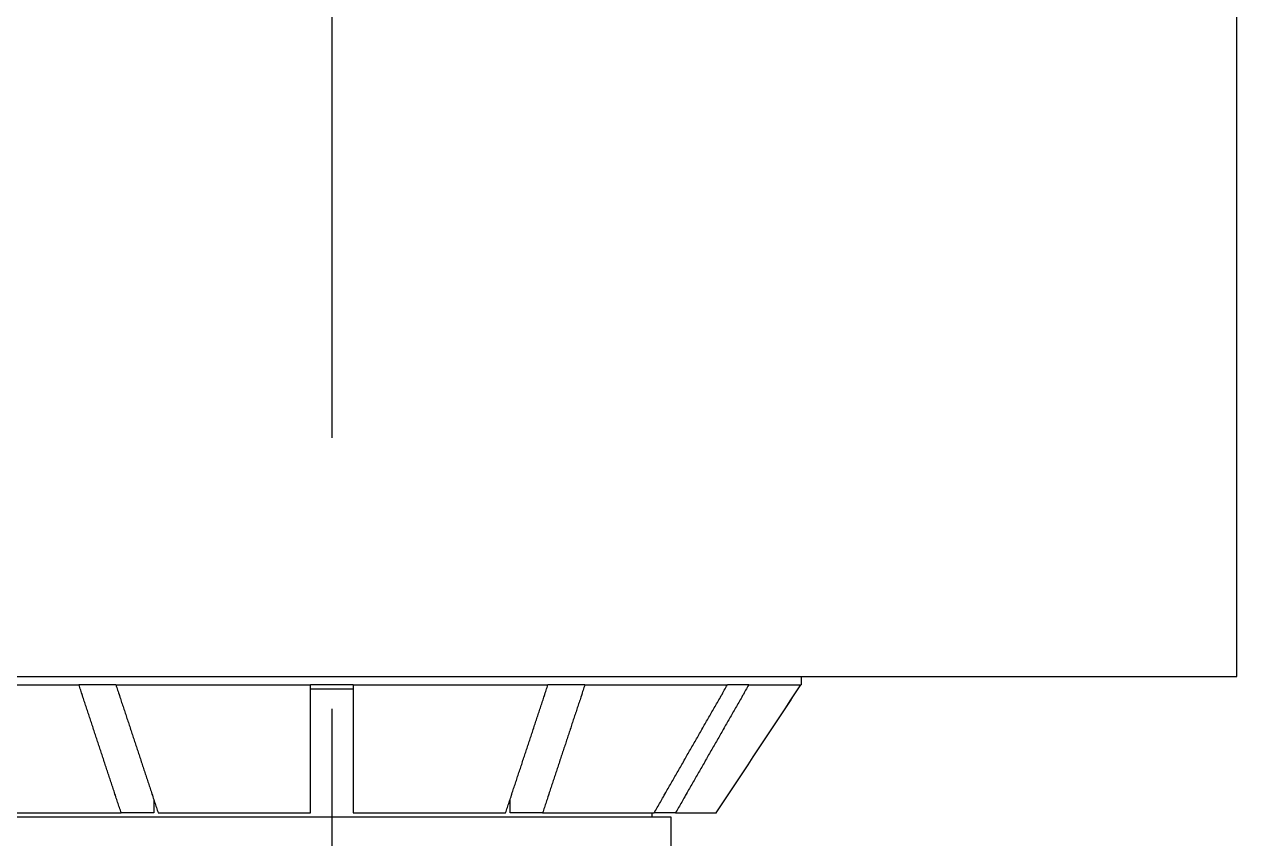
# Model space of a CAD drawing. Extents: x 55 to 320, y 62 to 485.
# Drawn here: x 77.07 to 105.48, y 185.79 to 204.89 of the extents above; entities that cross this region are included whole.
import ezdxf

# ---------------------------------------------------------------- set-up
doc = ezdxf.new("R2010")
doc.units = 0
doc.header["$MEASUREMENT"] = 0
doc.linetypes.add('CENTER', pattern=[50.8, 31.75, -6.35, 6.35, -6.35])
doc.layers.get('0').update_dxf_attribs({"linetype": 'CONTINUOUS'})
doc.layers.add('FR_QBM1_G14_40U', color=7, linetype='CONTINUOUS')

msp = doc.modelspace()

# ---------------------------------------------------------------- linework, layer by layer
at = {"linetype": 'CENTER'}
msp.add_line((84.279, 379.339), (84.279, 165.681), dxfattribs=at)
at = {"layer": 'FR_QBM1_G14_40U', "color": 5, "linetype": 'Continuous'}
for p, q in [((105.479, 189.596), (105.479, 276.596)), ((66.448, 189.596), (78.343, 189.596)), ((78.343, 189.596), (89.614, 189.596)), ((89.614, 189.596), (101.51, 189.596)), ((95.279, 189.396), (95.279, 189.596)), ((101.51, 189.596), (102.171, 189.596)), ((102.171, 189.596), (104.527, 189.596)), ((104.527, 189.596), (105.479, 189.596)), ((75.013, 189.396), (78.352, 189.396)), ((79.218, 189.396), (78.352, 189.396)), ((79.218, 189.396), (83.779, 189.396)), ((84.779, 189.396), (83.779, 189.396)), ((83.779, 186.396), (83.779, 189.396)), ((84.779, 189.296), (83.779, 189.296)), ((84.779, 189.396), (89.34, 189.396)), ((84.779, 189.396), (84.779, 186.396)), ((90.206, 189.396), (89.34, 189.396)), ((90.206, 189.396), (93.545, 189.396)), ((94.045, 189.396), (93.545, 189.396)), ((94.045, 189.396), (95.268, 189.396)), ((95.279, 189.396), (95.268, 189.396)), ((80.104, 186.711), (80.104, 186.396)), ((88.454, 186.396), (88.454, 186.711)), ((76.728, 186.396), (79.342, 186.396)), ((80.104, 186.396), (79.342, 186.396)), ((80.208, 186.396), (83.779, 186.396)), ((84.779, 186.396), (88.35, 186.396)), ((89.216, 186.396), (88.454, 186.396)), ((89.216, 186.396), (91.829, 186.396)), ((91.779, 186.296), (91.779, 186.396)), ((92.329, 186.396), (91.829, 186.396)), ((92.329, 186.396), (93.286, 186.396)), ((92.229, 186.296), (76.329, 186.296)), ((92.229, 185.396), (92.229, 186.296))]:
    msp.add_line(p, q, dxfattribs=at)
at = {"layer": 'FR_QBM1_G14_40U', "color": 5}
for points in [[(79.342, 186.396, 0), (79.332, 186.428, 0), (79.322, 186.459, 0), (79.311, 186.491, 0), (79.301, 186.523, 0), (79.29, 186.554, 0), (79.28, 186.586, 0), (79.269, 186.617, 0), (79.259, 186.649, 0), (79.249, 186.68, 0), (79.238, 186.712, 0), (79.228, 186.744, 0), (79.217, 186.775, 0), (79.207, 186.807, 0), (79.196, 186.838, 0), (79.186, 186.87, 0), (79.175, 186.901, 0), (79.165, 186.933, 0), (79.155, 186.965, 0), (79.144, 186.996, 0), (79.134, 187.028, 0), (79.123, 187.059, 0), (79.113, 187.091, 0), (79.102, 187.122, 0), (79.092, 187.154, 0), (79.082, 187.186, 0), (79.071, 187.217, 0), (79.061, 187.249, 0), (79.05, 187.28, 0), (79.04, 187.312, 0), (79.029, 187.344, 0), (79.019, 187.375, 0), (79.009, 187.407, 0), (78.998, 187.438, 0), (78.988, 187.47, 0), (78.977, 187.501, 0), (78.967, 187.533, 0), (78.956, 187.565, 0), (78.946, 187.596, 0), (78.936, 187.628, 0), (78.925, 187.659, 0), (78.915, 187.691, 0), (78.904, 187.722, 0), (78.894, 187.754, 0), (78.883, 187.786, 0), (78.873, 187.817, 0), (78.863, 187.849, 0), (78.852, 187.88, 0), (78.842, 187.912, 0), (78.831, 187.944, 0), (78.821, 187.975, 0), (78.81, 188.007, 0), (78.8, 188.038, 0), (78.79, 188.07, 0), (78.779, 188.101, 0), (78.769, 188.133, 0), (78.758, 188.165, 0), (78.748, 188.196, 0), (78.737, 188.228, 0), (78.727, 188.259, 0), (78.717, 188.291, 0), (78.706, 188.322, 0), (78.696, 188.354, 0), (78.685, 188.386, 0), (78.675, 188.417, 0), (78.664, 188.449, 0), (78.654, 188.48, 0), (78.644, 188.512, 0), (78.633, 188.544, 0), (78.623, 188.575, 0), (78.612, 188.607, 0), (78.602, 188.638, 0), (78.591, 188.67, 0), (78.581, 188.701, 0), (78.571, 188.733, 0), (78.56, 188.765, 0), (78.55, 188.796, 0), (78.539, 188.828, 0), (78.529, 188.859, 0), (78.519, 188.891, 0), (78.508, 188.922, 0), (78.498, 188.954, 0), (78.487, 188.986, 0), (78.477, 189.017, 0), (78.466, 189.049, 0), (78.456, 189.08, 0), (78.445, 189.112, 0), (78.435, 189.144, 0), (78.425, 189.175, 0), (78.414, 189.207, 0), (78.404, 189.238, 0), (78.393, 189.27, 0), (78.383, 189.301, 0), (78.373, 189.333, 0), (78.362, 189.365, 0), (78.352, 189.396, 0)], [(79.218, 189.396, 0), (79.228, 189.365, 0), (79.239, 189.333, 0), (79.249, 189.301, 0), (79.259, 189.27, 0), (79.27, 189.238, 0), (79.28, 189.207, 0), (79.291, 189.175, 0), (79.301, 189.144, 0), (79.311, 189.112, 0), (79.322, 189.08, 0), (79.332, 189.049, 0), (79.343, 189.017, 0), (79.353, 188.986, 0), (79.364, 188.954, 0), (79.374, 188.922, 0), (79.385, 188.891, 0), (79.395, 188.859, 0), (79.405, 188.828, 0), (79.416, 188.796, 0), (79.426, 188.765, 0), (79.437, 188.733, 0), (79.447, 188.701, 0), (79.457, 188.67, 0), (79.468, 188.638, 0), (79.478, 188.607, 0), (79.489, 188.575, 0), (79.499, 188.544, 0), (79.51, 188.512, 0), (79.52, 188.48, 0), (79.531, 188.449, 0), (79.541, 188.417, 0), (79.551, 188.386, 0), (79.562, 188.354, 0), (79.572, 188.322, 0), (79.583, 188.291, 0), (79.593, 188.259, 0), (79.603, 188.228, 0), (79.614, 188.196, 0), (79.624, 188.165, 0), (79.635, 188.133, 0), (79.645, 188.101, 0), (79.656, 188.07, 0), (79.666, 188.038, 0), (79.677, 188.007, 0), (79.687, 187.975, 0), (79.697, 187.944, 0), (79.708, 187.912, 0), (79.718, 187.88, 0), (79.729, 187.849, 0), (79.739, 187.817, 0), (79.749, 187.786, 0), (79.76, 187.754, 0), (79.77, 187.722, 0), (79.781, 187.691, 0), (79.791, 187.659, 0), (79.802, 187.628, 0), (79.812, 187.596, 0), (79.823, 187.565, 0), (79.833, 187.533, 0), (79.843, 187.501, 0), (79.854, 187.47, 0), (79.864, 187.438, 0), (79.875, 187.407, 0), (79.885, 187.375, 0), (79.895, 187.344, 0), (79.906, 187.312, 0), (79.916, 187.28, 0), (79.927, 187.249, 0), (79.937, 187.217, 0), (79.948, 187.186, 0), (79.958, 187.154, 0), (79.969, 187.122, 0), (79.979, 187.091, 0), (79.989, 187.059, 0), (80, 187.028, 0), (80.01, 186.996, 0), (80.021, 186.965, 0), (80.031, 186.933, 0), (80.041, 186.901, 0), (80.052, 186.87, 0), (80.062, 186.838, 0), (80.073, 186.807, 0), (80.083, 186.775, 0), (80.094, 186.744, 0), (80.104, 186.712, 0), (80.115, 186.68, 0), (80.125, 186.649, 0), (80.135, 186.617, 0), (80.146, 186.586, 0), (80.156, 186.554, 0), (80.167, 186.523, 0), (80.177, 186.491, 0), (80.188, 186.459, 0), (80.198, 186.428, 0), (80.208, 186.396, 0)], [(88.35, 186.396, 0), (88.36, 186.428, 0), (88.37, 186.459, 0), (88.381, 186.491, 0), (88.391, 186.523, 0), (88.402, 186.554, 0), (88.412, 186.586, 0), (88.423, 186.617, 0), (88.433, 186.649, 0), (88.443, 186.68, 0), (88.454, 186.712, 0), (88.464, 186.744, 0), (88.475, 186.775, 0), (88.485, 186.807, 0), (88.496, 186.838, 0), (88.506, 186.87, 0), (88.516, 186.901, 0), (88.527, 186.933, 0), (88.537, 186.965, 0), (88.548, 186.996, 0), (88.558, 187.028, 0), (88.569, 187.059, 0), (88.579, 187.091, 0), (88.59, 187.122, 0), (88.6, 187.154, 0), (88.61, 187.186, 0), (88.621, 187.217, 0), (88.631, 187.249, 0), (88.642, 187.28, 0), (88.652, 187.312, 0), (88.662, 187.344, 0), (88.673, 187.375, 0), (88.683, 187.407, 0), (88.694, 187.438, 0), (88.704, 187.47, 0), (88.715, 187.501, 0), (88.725, 187.533, 0), (88.736, 187.565, 0), (88.746, 187.596, 0), (88.756, 187.628, 0), (88.767, 187.659, 0), (88.777, 187.691, 0), (88.788, 187.722, 0), (88.798, 187.754, 0), (88.808, 187.786, 0), (88.819, 187.817, 0), (88.829, 187.849, 0), (88.84, 187.88, 0), (88.85, 187.912, 0), (88.861, 187.944, 0), (88.871, 187.975, 0), (88.882, 188.007, 0), (88.892, 188.038, 0), (88.902, 188.07, 0), (88.913, 188.101, 0), (88.923, 188.133, 0), (88.934, 188.165, 0), (88.944, 188.196, 0), (88.954, 188.228, 0), (88.965, 188.259, 0), (88.975, 188.291, 0), (88.986, 188.322, 0), (88.996, 188.354, 0), (89.007, 188.386, 0), (89.017, 188.417, 0), (89.028, 188.449, 0), (89.038, 188.48, 0), (89.048, 188.512, 0), (89.059, 188.544, 0), (89.069, 188.575, 0), (89.08, 188.607, 0), (89.09, 188.638, 0), (89.1, 188.67, 0), (89.111, 188.701, 0), (89.121, 188.733, 0), (89.132, 188.765, 0), (89.142, 188.796, 0), (89.153, 188.828, 0), (89.163, 188.859, 0), (89.173, 188.891, 0), (89.184, 188.922, 0), (89.194, 188.954, 0), (89.205, 188.986, 0), (89.215, 189.017, 0), (89.226, 189.049, 0), (89.236, 189.08, 0), (89.246, 189.112, 0), (89.257, 189.144, 0), (89.267, 189.175, 0), (89.278, 189.207, 0), (89.288, 189.238, 0), (89.299, 189.27, 0), (89.309, 189.301, 0), (89.319, 189.333, 0), (89.33, 189.365, 0), (89.34, 189.396, 0)], [(90.206, 189.396, 0), (90.196, 189.365, 0), (90.185, 189.333, 0), (90.175, 189.301, 0), (90.165, 189.27, 0), (90.154, 189.238, 0), (90.144, 189.207, 0), (90.133, 189.175, 0), (90.123, 189.144, 0), (90.112, 189.112, 0), (90.102, 189.08, 0), (90.092, 189.049, 0), (90.081, 189.017, 0), (90.071, 188.986, 0), (90.06, 188.954, 0), (90.05, 188.922, 0), (90.04, 188.891, 0), (90.029, 188.859, 0), (90.019, 188.828, 0), (90.008, 188.796, 0), (89.998, 188.765, 0), (89.987, 188.733, 0), (89.977, 188.701, 0), (89.966, 188.67, 0), (89.956, 188.638, 0), (89.946, 188.607, 0), (89.935, 188.575, 0), (89.925, 188.544, 0), (89.914, 188.512, 0), (89.904, 188.48, 0), (89.894, 188.449, 0), (89.883, 188.417, 0), (89.873, 188.386, 0), (89.862, 188.354, 0), (89.852, 188.322, 0), (89.841, 188.291, 0), (89.831, 188.259, 0), (89.82, 188.228, 0), (89.81, 188.196, 0), (89.8, 188.165, 0), (89.789, 188.133, 0), (89.779, 188.101, 0), (89.768, 188.07, 0), (89.758, 188.038, 0), (89.748, 188.007, 0), (89.737, 187.975, 0), (89.727, 187.944, 0), (89.716, 187.912, 0), (89.706, 187.88, 0), (89.695, 187.849, 0), (89.685, 187.817, 0), (89.674, 187.786, 0), (89.664, 187.754, 0), (89.654, 187.722, 0), (89.643, 187.691, 0), (89.633, 187.659, 0), (89.622, 187.628, 0), (89.612, 187.596, 0), (89.602, 187.565, 0), (89.591, 187.533, 0), (89.581, 187.501, 0), (89.57, 187.47, 0), (89.56, 187.438, 0), (89.549, 187.407, 0), (89.539, 187.375, 0), (89.528, 187.344, 0), (89.518, 187.312, 0), (89.508, 187.28, 0), (89.497, 187.249, 0), (89.487, 187.217, 0), (89.476, 187.186, 0), (89.466, 187.154, 0), (89.456, 187.122, 0), (89.445, 187.091, 0), (89.435, 187.059, 0), (89.424, 187.028, 0), (89.414, 186.996, 0), (89.403, 186.965, 0), (89.393, 186.933, 0), (89.382, 186.901, 0), (89.372, 186.87, 0), (89.362, 186.838, 0), (89.351, 186.807, 0), (89.341, 186.775, 0), (89.33, 186.744, 0), (89.32, 186.712, 0), (89.309, 186.68, 0), (89.299, 186.649, 0), (89.289, 186.617, 0), (89.278, 186.586, 0), (89.268, 186.554, 0), (89.257, 186.523, 0), (89.247, 186.491, 0), (89.237, 186.459, 0), (89.226, 186.428, 0), (89.216, 186.396, 0)], [(91.829, 186.396, 0), (91.847, 186.428, 0), (91.866, 186.459, 0), (91.884, 186.491, 0), (91.902, 186.523, 0), (91.92, 186.554, 0), (91.938, 186.586, 0), (91.956, 186.617, 0), (91.974, 186.649, 0), (91.992, 186.68, 0), (92.01, 186.712, 0), (92.028, 186.744, 0), (92.046, 186.775, 0), (92.064, 186.807, 0), (92.082, 186.838, 0), (92.1, 186.87, 0), (92.118, 186.901, 0), (92.137, 186.933, 0), (92.155, 186.965, 0), (92.173, 186.996, 0), (92.191, 187.028, 0), (92.209, 187.059, 0), (92.227, 187.091, 0), (92.245, 187.122, 0), (92.263, 187.154, 0), (92.281, 187.186, 0), (92.299, 187.217, 0), (92.317, 187.249, 0), (92.335, 187.28, 0), (92.353, 187.312, 0), (92.371, 187.344, 0), (92.389, 187.375, 0), (92.407, 187.407, 0), (92.426, 187.438, 0), (92.444, 187.47, 0), (92.462, 187.501, 0), (92.48, 187.533, 0), (92.498, 187.565, 0), (92.516, 187.596, 0), (92.534, 187.628, 0), (92.552, 187.659, 0), (92.57, 187.691, 0), (92.588, 187.722, 0), (92.606, 187.754, 0), (92.624, 187.786, 0), (92.642, 187.817, 0), (92.66, 187.849, 0), (92.678, 187.88, 0), (92.697, 187.912, 0), (92.715, 187.944, 0), (92.733, 187.975, 0), (92.751, 188.007, 0), (92.769, 188.038, 0), (92.787, 188.07, 0), (92.805, 188.101, 0), (92.823, 188.133, 0), (92.841, 188.165, 0), (92.859, 188.196, 0), (92.877, 188.228, 0), (92.895, 188.259, 0), (92.913, 188.291, 0), (92.931, 188.322, 0), (92.949, 188.354, 0), (92.968, 188.386, 0), (92.986, 188.417, 0), (93.004, 188.449, 0), (93.022, 188.48, 0), (93.04, 188.512, 0), (93.058, 188.544, 0), (93.076, 188.575, 0), (93.094, 188.607, 0), (93.112, 188.638, 0), (93.13, 188.67, 0), (93.148, 188.701, 0), (93.166, 188.733, 0), (93.184, 188.765, 0), (93.202, 188.796, 0), (93.22, 188.828, 0), (93.238, 188.859, 0), (93.256, 188.891, 0), (93.275, 188.922, 0), (93.293, 188.954, 0), (93.311, 188.986, 0), (93.329, 189.017, 0), (93.347, 189.049, 0), (93.365, 189.08, 0), (93.383, 189.112, 0), (93.401, 189.144, 0), (93.419, 189.175, 0), (93.437, 189.207, 0), (93.455, 189.238, 0), (93.473, 189.27, 0), (93.491, 189.301, 0), (93.509, 189.333, 0), (93.527, 189.365, 0), (93.545, 189.396, 0)], [(94.045, 189.396, 0), (94.027, 189.365, 0), (94.009, 189.333, 0), (93.991, 189.301, 0), (93.973, 189.27, 0), (93.955, 189.238, 0), (93.937, 189.207, 0), (93.919, 189.175, 0), (93.901, 189.144, 0), (93.883, 189.112, 0), (93.865, 189.08, 0), (93.847, 189.049, 0), (93.829, 189.017, 0), (93.811, 188.986, 0), (93.793, 188.954, 0), (93.775, 188.922, 0), (93.756, 188.891, 0), (93.738, 188.859, 0), (93.72, 188.828, 0), (93.702, 188.796, 0), (93.684, 188.765, 0), (93.666, 188.733, 0), (93.648, 188.701, 0), (93.63, 188.67, 0), (93.612, 188.638, 0), (93.594, 188.607, 0), (93.576, 188.575, 0), (93.558, 188.544, 0), (93.54, 188.512, 0), (93.522, 188.48, 0), (93.504, 188.449, 0), (93.486, 188.417, 0), (93.468, 188.386, 0), (93.449, 188.354, 0), (93.431, 188.322, 0), (93.413, 188.291, 0), (93.395, 188.259, 0), (93.377, 188.228, 0), (93.359, 188.196, 0), (93.341, 188.165, 0), (93.323, 188.133, 0), (93.305, 188.101, 0), (93.287, 188.07, 0), (93.269, 188.038, 0), (93.251, 188.007, 0), (93.233, 187.975, 0), (93.215, 187.944, 0), (93.197, 187.912, 0), (93.178, 187.88, 0), (93.16, 187.849, 0), (93.142, 187.817, 0), (93.124, 187.786, 0), (93.106, 187.754, 0), (93.088, 187.722, 0), (93.07, 187.691, 0), (93.052, 187.659, 0), (93.034, 187.628, 0), (93.016, 187.596, 0), (92.998, 187.565, 0), (92.98, 187.533, 0), (92.962, 187.501, 0), (92.944, 187.47, 0), (92.926, 187.438, 0), (92.907, 187.407, 0), (92.889, 187.375, 0), (92.871, 187.344, 0), (92.853, 187.312, 0), (92.835, 187.28, 0), (92.817, 187.249, 0), (92.799, 187.217, 0), (92.781, 187.186, 0), (92.763, 187.154, 0), (92.745, 187.122, 0), (92.727, 187.091, 0), (92.709, 187.059, 0), (92.691, 187.028, 0), (92.673, 186.996, 0), (92.655, 186.965, 0), (92.637, 186.933, 0), (92.618, 186.901, 0), (92.6, 186.87, 0), (92.582, 186.838, 0), (92.564, 186.807, 0), (92.546, 186.775, 0), (92.528, 186.744, 0), (92.51, 186.712, 0), (92.492, 186.68, 0), (92.474, 186.649, 0), (92.456, 186.617, 0), (92.438, 186.586, 0), (92.42, 186.554, 0), (92.402, 186.523, 0), (92.384, 186.491, 0), (92.366, 186.459, 0), (92.347, 186.428, 0), (92.329, 186.396, 0)]]:
    msp.add_polyline3d(points, dxfattribs=at)
at = {"layer": 'FR_QBM1_G14_40U', "color": 5, "linetype": 'Continuous'}
for centre, radius, start, end in [((-12788.37, 8696.388), 15438.815, 326.5501041, 326.5634466), ((-12702.621, 8639.754), 15336.052, 326.5567753, 326.5634913)]:
    msp.add_arc(centre, radius, start, end, dxfattribs=at)

doc.saveas('drawing.dxf')
